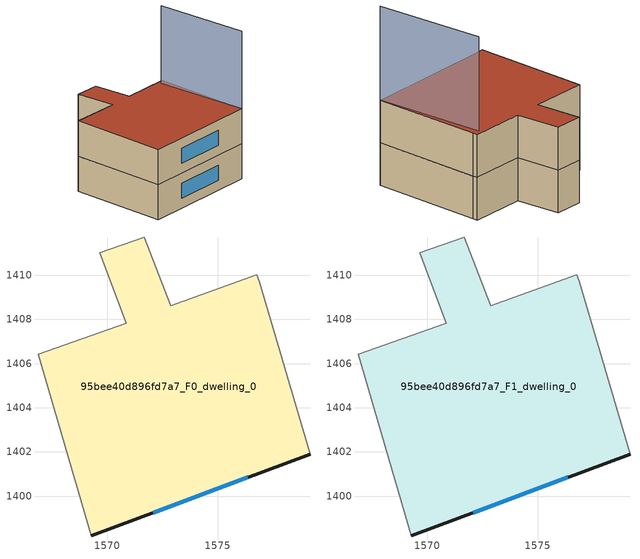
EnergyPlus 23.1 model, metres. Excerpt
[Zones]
95bee40d896fd7a7_F0_dwelling_0
 floor ground (EU_floor_Construction): 1576.78,1410.01 1576.88,1409.71 1579.18,1401.91 1569.27,1398.21 1566.87,1406.41 1570.87,1407.81 1569.67,1411.01 1571.67,1411.71 1572.87,1408.61 z0
 wall outside (EU_wall_Construction): 1569.27,1398.21 1579.18,1401.91 z0:3
 wall adiabatic (EU_wall_Construction): 1579.18,1401.91 1576.88,1409.71 1576.78,1410.01 1572.87,1408.61 1571.67,1411.71 1569.67,1411.01 1570.87,1407.81 1566.87,1406.41 1569.27,1398.21 z0:3
 window (EU_Window_Construction): 1572.08,1399.25 1576.37,1400.86 z0.85:2.15
95bee40d896fd7a7_F1_dwelling_0
 floor to 95bee40d896fd7a7_F0_dwelling_0 (EU_floor_Construction): 1576.78,1410.01 1576.88,1409.71 1579.18,1401.91 1569.27,1398.21 1566.87,1406.41 1570.87,1407.81 1569.67,1411.01 1571.67,1411.71 1572.87,1408.61 z3
 wall outside (EU_wall_Construction): 1569.27,1398.21 1579.18,1401.91 z3:6
 wall adiabatic (EU_wall_Construction): 1579.18,1401.91 1576.88,1409.71 1576.78,1410.01 1572.87,1408.61 1571.67,1411.71 1569.67,1411.01 1570.87,1407.81 1566.87,1406.41 1569.27,1398.21 z3:6
 window (EU_Window_Construction): 1572.08,1399.25 1576.37,1400.86 z3.85:5.15
 roof outside (EU_roof_Construction): 1579.18,1401.91 1576.88,1409.71 1576.78,1410.01 1572.87,1408.61 1571.67,1411.71 1569.67,1411.01 1570.87,1407.81 1566.87,1406.41 1569.27,1398.21 z6
shading: 1579.18,1401.91 1576.37,1409.53 z0:12.6
[Building]
EU S2 Campaign: North Axis=0; Terrain=City; Solar Distribution=FullExterior
[Site:Location]
Lyon-Bron: Latitude=45.75; Longitude=5; Time Zone=1; Elevation=198
[SizingPeriod:WeatherFileDays]
AnnualSizingPeriod: Begin Month=1; Begin Day of Month=1; End Month=12; End Day of Month=31; Day of Week for Start Day=Monday; Use Weather File Daylight Saving Period=No; Use Weather File Rain and Snow Indicators=No
[MATERIAL]
EU_InternalMass_Material: Roughness=MediumRough; Thickness=0.1; Conductivity=1; Density=1800; Specific Heat=900; Thermal Absorptance=0.9; Solar Absorptance=0.7; Visible Absorptance=0.7
[MATERIAL:NOMASS] Roughness=MediumRough; Thermal Absorptance=0.9; Solar Absorptance=0.7; Visible Absorptance=0.7
Name | Thermal Resistance
EU_wall_NoMass | 3.40356
EU_roof_NoMass | 5.91145
EU_floor_NoMass | 3.11993
[WINDOWMATERIAL:SIMPLEGLAZINGSYSTEM]
EU_Window_SimpleGlazing: UFactor=1.42453; Solar Heat Gain Coefficient=0.63; Visible Transmittance=0.63
[CONSTRUCTION]
EU_wall_Construction: EU_wall_NoMass
EU_roof_Construction: EU_roof_NoMass
EU_floor_Construction: EU_floor_NoMass
EU_Window_Construction: EU_Window_SimpleGlazing
EU_InternalMass_Construction: EU_InternalMass_Material
[ZONE] Type=1; Multiplier=1; Ceiling Height=autocalculate; Floor Area=autocalculate; Part of Total Floor Area=Yes
Name | Volume
95bee40d896fd7a7_F0_dwelling_0 | 290.158
95bee40d896fd7a7_F1_dwelling_0 | 290.159
[INTERNALMASS] Construction=EU_InternalMass_Construction; Surface Area=96.7196
Name | Zone or ZoneList
95bee40d896fd7a7_F0_dwelling_0_EU_InternalMass | 95bee40d896fd7a7_F0_dwelling_0
95bee40d896fd7a7_F1_dwelling_0_EU_InternalMass | 95bee40d896fd7a7_F1_dwelling_0
[OTHEREQUIPMENT] Fuel Type=Electricity; Design Level Calculation Method=Watts/Area; Power per Zone Floor Area=1; Fraction Latent=0; Fraction Radiant=0; Fraction Lost=0; Carbon Dioxide Generation Rate=0; EndUse Subcategory=EU_Step8_InternalGains
Name | Zone or ZoneList or Space or SpaceList | Schedule
EU_Step8_InternalGain_95bee40d896fd7a7_F0_dwelling_0_f000 | 95bee40d896fd7a7_F0_dwelling_0 | EU_Step8_GainSchedule_95bee40d896fd7a7_F0_dwelling_0_f000
EU_Step8_InternalGain_95bee40d896fd7a7_F1_dwelling_0_f000 | 95bee40d896fd7a7_F1_dwelling_0 | EU_Step8_GainSchedule_95bee40d896fd7a7_F1_dwelling_0_f000
[ZONEVENTILATION:DESIGNFLOWRATE] Schedule=EU_AlwaysOn; Design Flow Rate Calculation Method=AirChanges/Hour; Air Changes per Hour=0.40065; Ventilation Type=Natural; Fan Pressure Rise=0; Fan Total Efficiency=1; Constant Term Coefficient=1; Temperature Term Coefficient=0; Velocity Term Coefficient=0; Velocity Squared Term Coefficient=0; Minimum Indoor Temperature=-100; Maximum Indoor Temperature=100; Delta Temperature=-100; Minimum Outdoor Temperature=-100; Maximum Outdoor Temperature=100; Maximum Wind Speed=40
Name | Zone or ZoneList or Space or SpaceList
EU_ConstantAir_95bee40d896fd7a7_F0_dwelling_0 | 95bee40d896fd7a7_F0_dwelling_0
EU_ConstantAir_95bee40d896fd7a7_F1_dwelling_0 | 95bee40d896fd7a7_F1_dwelling_0
[HVACTEMPLATE:THERMOSTAT] Constant Heating Setpoint=20; Constant Cooling Setpoint=50
EU_HeatOnly_95bee40d896fd7a7_F0_dwelling_0; EU_HeatOnly_95bee40d896fd7a7_F1_dwelling_0
[HVACTEMPLATE:ZONE:IDEALLOADSAIRSYSTEM] System Availability Schedule=EU_AlwaysOn; Maximum Heating Supply Air Temperature=50; Minimum Cooling Supply Air Temperature=13; Maximum Heating Supply Air Humidity Ratio=0.0156; Minimum Cooling Supply Air Humidity Ratio=0.0077; Heating Limit=NoLimit; Cooling Limit=NoLimit; Heating Availability Schedule=EU_AlwaysOn; Cooling Availability Schedule=EU_CoolingOff; Dehumidification Control Type=ConstantSensibleHeatRatio; Cooling Sensible Heat Ratio=0.7; Dehumidification Setpoint=60; Humidification Control Type=None; Humidification Setpoint=30; Outdoor Air Method=None; Outdoor Air Flow Rate per Person=0.00944; Outdoor Air Flow Rate per Zone Floor Area=0; Outdoor Air Flow Rate per Zone=0; Demand Controlled Ventilation Type=None; Outdoor Air Economizer Type=NoEconomizer; Heat Recovery Type=None; Sensible Heat Recovery Effectiveness=0.7; Latent Heat Recovery Effectiveness=0.65
Name | Template Thermostat
95bee40d896fd7a7_F0_dwelling_0 | EU_HeatOnly_95bee40d896fd7a7_F0_dwelling_0
95bee40d896fd7a7_F1_dwelling_0 | EU_HeatOnly_95bee40d896fd7a7_F1_dwelling_0
[SIZING:ZONE] Zone Cooling Design Supply Air Temperature Input Method=SupplyAirTemperature; Zone Cooling Design Supply Air Temperature=13; Zone Heating Design Supply Air Temperature Input Method=SupplyAirTemperature; Zone Heating Design Supply Air Temperature=50; Zone Cooling Design Supply Air Humidity Ratio=0.008; Zone Heating Design Supply Air Humidity Ratio=0.008; Cooling Design Air Flow Method=DesignDay; Cooling Design Air Flow Rate=0; Cooling Minimum Air Flow per Zone Floor Area=0.000762; Cooling Minimum Air Flow=0; Cooling Minimum Air Flow Fraction=0.2; Heating Design Air Flow Method=DesignDay; Heating Design Air Flow Rate=0; Heating Maximum Air Flow per Zone Floor Area=0.002032; Heating Maximum Air Flow=0.141576; Heating Maximum Air Flow Fraction=0.3; Account for Dedicated Outdoor Air System=No; Dedicated Outdoor Air System Control Strategy=NeutralSupplyAir; Dedicated Outdoor Air Low Setpoint Temperature for Design=autosize; Dedicated Outdoor Air High Setpoint Temperature for Design=autosize; Zone Load Sizing Method=Sensible Load Only No Latent Load; Zone Latent Cooling Design Supply Air Humidity Ratio Input Method=HumidityRatioDifference; Zone Cooling Design Supply Air Humidity Ratio Difference=0.005; Zone Latent Heating Design Supply Air Humidity Ratio Input Method=HumidityRatioDifference; Zone Humidification Design Supply Air Humidity Ratio Difference=0.005
95bee40d896fd7a7_F0_dwelling_0; 95bee40d896fd7a7_F1_dwelling_0
[SCHEDULE:CONSTANT]
Name | Hourly Value
EU_AlwaysOn | 1
EU_CoolingOff | 0
[SCHEDULE:FILE] Column Number=1; Rows to Skip at Top=0; Number of Hours of Data=8760; Column Separator=Comma; Interpolate to Timestep=No; Minutes per Item=60; Adjust Schedule for Daylight Savings=Yes
Name | File
EU_Step8_GainSchedule_95bee40d896fd7a7_F0_dwelling_0_f000 | ../../schedules/95bee40d896fd7a7/95bee40d896fd7a7_F0_dwelling_0_f000_gain.csv
EU_Step8_GainSchedule_95bee40d896fd7a7_F1_dwelling_0_f000 | ../../schedules/95bee40d896fd7a7/95bee40d896fd7a7_F1_dwelling_0_f000_gain.csv
